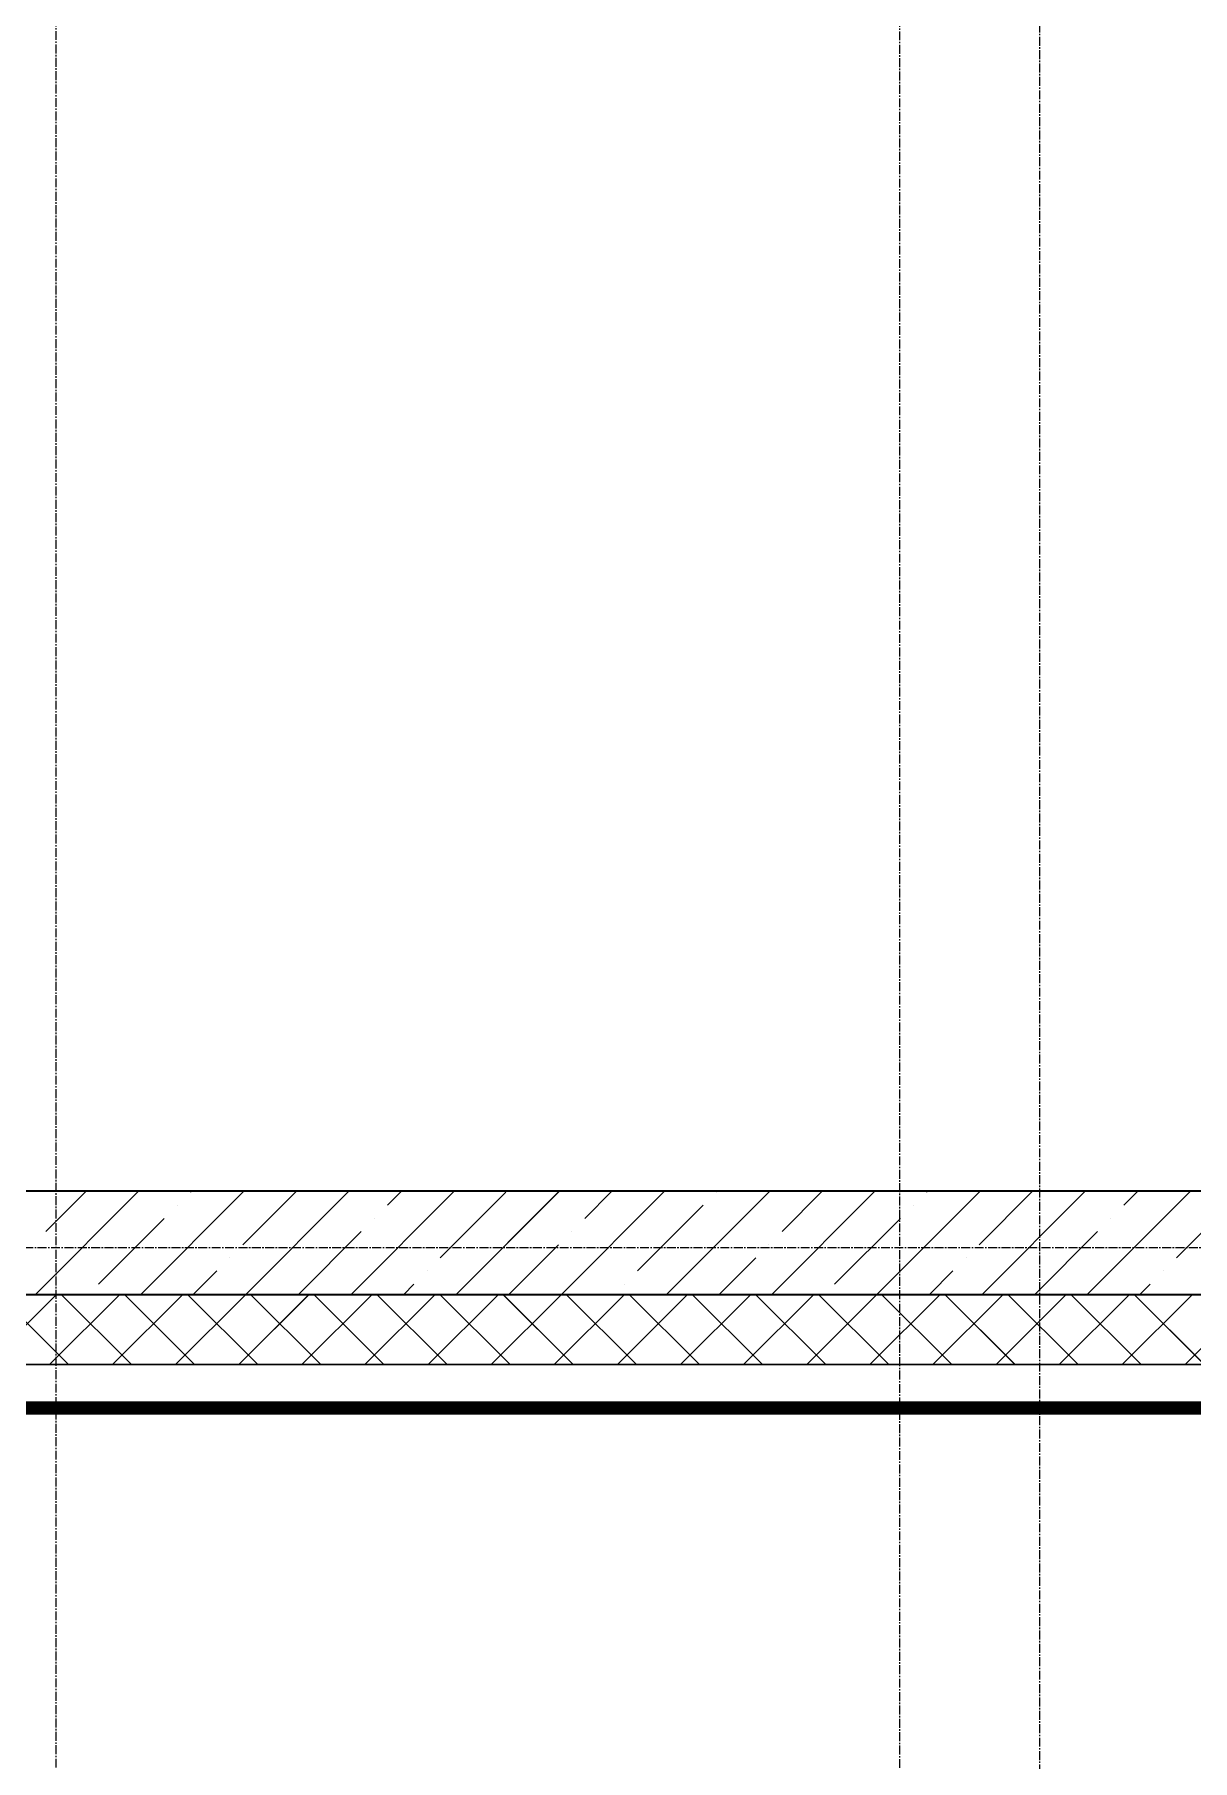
# Model space of a CAD drawing. Header units: millimetres. Extents: x 470010 to 1231400, y -134005 to 421770.
# Drawn here: x 810677 to 813148, y 135119 to 138801 of the extents above; entities that cross this region are included whole.
import ezdxf
from ezdxf.enums import TextEntityAlignment as Align

# ---------------------------------------------------------------- set-up
doc = ezdxf.new("R2010")
doc.units = ezdxf.units.MM
doc.linetypes.add('CENTER2', pattern=[28.575, 19.05, -3.175, 3.175, -3.175])
doc.linetypes.add('DASHED', pattern=[19.05, 12.7, -6.35])
doc.layers.get('Defpoints').update_dxf_attribs({"color": 140})
doc.layers.add('АР_Делит', color=120, linetype='Continuous', lineweight=0, plot=False)
for name, color, linetype, lineweight in [('АР_Стены ЖБ', 7, 'Continuous', 35), ('АР_Тонкая', 254, 'Continuous', 5), ('АР_Утеплитель', 31, 'Continuous', 0), ('АР_Штриховка', 8, 'Continuous', 0)]:
    doc.layers.add(name, color=color, linetype=linetype, lineweight=lineweight)
doc.layers.add('РД_Оси_100', color=7, linetype='Continuous', lineweight=0, true_color=0x525252)
doc.styles.add('style1', font='ARIALN.TTF')

# ---------------------------------------------------------------- blocks, each defined once
blk = doc.blocks.new('СОШ_2200_АР_ОСИ_М100_28.05.24')
at = {"layer": 'АР_Делит', "color": 251, "linetype": 'DASHED', "true_color": 0x636466}
blk.add_lwpolyline([(114955, 135155), (114955, -355), (93595.036, -355), (93595.036, 13855), (94145, 13855), (94145, 68320), (66055, 68320), (66055, 13857.73), (83455, 13857.73), (83455, -355), (45245, -355), (45245, 13145), (44695, 13145), (44695, 26755), (45245, 26755), (45245, 68320), (20455, 68320), (20455, 26755), (27955, 26755), (27955, 13145), (-355, 13145), (-355, 100855)], dxfattribs=at)
at = {"layer": 'РД_Оси_100', "color": 251, "linetype": 'CENTER2', "true_color": 0x636466}
for p, q in [((4200, -6155), (4200, 139938.679)), ((-5954.958, 13500), (29555, 13500))]:
    blk.add_line(p, q, dxfattribs=at)
for points in [[(5849.555, 139938.679), (6000, 139538.679), (6000, -6194.559)], [(6300, -6195.83), (6300, 139538.679), (6450, 139938.679)]]:
    blk.add_lwpolyline(points, dxfattribs=at)
blk = doc.blocks.new('A$C9108343f')
at = {"layer": 'АР_Стены ЖБ', "color": 18, "linetype": 'Continuous', "lineweight": 35, "true_color": 0x000000}
for p, q in [((147504.1, 236699.5), (140924.1, 236699.5)), ((140924.1, 236479.5), (147504.1, 236479.5))]:
    blk.add_line(p, q, dxfattribs=at)
at = {"layer": 'АР_Тонкая', "color": 18, "linetype": 'Continuous', "lineweight": 5, "true_color": 0x000000}
for p, q in [((148704.1, 236329.5), (140554.1, 236329.5)), ((140474.1, 236249.5), (148704.1, 236249.5)), ((148704.1, 236249.5), (140474.1, 236249.5)), ((140449.1, 236224.5), (148704.1, 236224.5))]:
    blk.add_line(p, q, dxfattribs=at)
at = {"layer": 'АР_Утеплитель', "color": 18, "linetype": 'Continuous', "lineweight": 0, "true_color": 0x000000}
for p, q in [((148704.1, 236479.5), (140704.1, 236479.5)), ((140554.1, 236329.5), (148704.1, 236329.5))]:
    blk.add_line(p, q, dxfattribs=at)
at = {"layer": 'АР_Штриховка', "color": 18, "linetype": 'Continuous', "lineweight": 5, "true_color": 0x000000}
for p, q in [((144960.2, 236479.5), (145180.2, 236699.5)), ((144982, 236613.6), (145068, 236699.5)), ((145184.7, 236479.5), (145404.7, 236699.5)), ((145290.7, 236697.8), (145292.5, 236699.5)), ((145403, 236585.5), (145517, 236699.5)), ((145409.2, 236479.5), (145629.2, 236699.5)), ((145633.7, 236479.5), (145853.7, 236699.5)), ((145711.7, 236669.7), (145741.5, 236699.5)), ((145823.9, 236557.4), (145964.3, 236697.8)), ((145858.3, 236479.5), (146078.3, 236699.5)), ((146082.8, 236479.5), (146302.8, 236699.5)), ((146132.6, 236641.6), (146190.5, 236699.5)), ((146307.3, 236479.5), (146527.3, 236699.5)), ((146413.3, 236697.8), (146413.3, 236697.8)), ((146531.8, 236479.5), (146751.8, 236699.5)), ((146553.6, 236613.6), (146639.5, 236699.5)), ((146756.3, 236479.5), (146976.3, 236699.5)), ((146862.3, 236697.8), (146864, 236699.5)), ((146974.5, 236585.5), (147088.5, 236699.5)), ((146980.8, 236479.5), (147200.8, 236699.5)), ((147205.3, 236479.5), (147425.3, 236699.5)), ((147283.2, 236669.7), (147313, 236699.5)), ((145094.3, 236501.3), (145234.6, 236641.6)), ((145262.7, 236669.7), (145262.7, 236669.7)), ((145683.6, 236641.6), (145683.6, 236641.6)), ((146244.9, 236529.4), (146385.2, 236669.7)), ((146665.8, 236501.3), (146806.2, 236641.6)), ((146834.2, 236669.7), (146834.2, 236669.7)), ((147255.2, 236641.6), (147255.2, 236641.6)), ((147395.5, 236557.4), (147504.1, 236666)), ((145521.5, 236479.5), (145655.6, 236613.6)), ((146104.6, 236613.6), (146104.6, 236613.6)), ((147093, 236479.5), (147227.1, 236613.6)), ((145970.5, 236479.5), (146076.5, 236585.5)), ((146525.5, 236585.5), (146525.5, 236585.5)), ((145297, 236479.5), (145346.9, 236529.4)), ((145374.9, 236557.4), (145374.9, 236557.4)), ((145795.9, 236529.4), (145795.9, 236529.4)), ((146419.5, 236479.5), (146497.5, 236557.4)), ((146868.5, 236479.5), (146918.4, 236529.4)), ((146946.5, 236557.4), (146946.5, 236557.4)), ((147367.4, 236529.4), (147367.4, 236529.4)), ((145746, 236479.5), (145767.8, 236501.3)), ((146216.8, 236501.3), (146216.8, 236501.3)), ((147317.5, 236479.5), (147339.4, 236501.3))]:
    blk.add_line(p, q, dxfattribs=at)
at = {"layer": 'АР_Штриховка', "color": 18, "linetype": 'Continuous', "lineweight": 0, "true_color": 0x000000}
for p, q in [((144855.1, 236329.5), (145005.1, 236479.5)), ((145030.4, 236329.5), (144880.4, 236479.5)), ((144989.8, 236329.5), (145139.8, 236479.5)), ((145165.1, 236329.5), (145015.1, 236479.5)), ((145124.5, 236329.5), (145274.5, 236479.5)), ((145299.8, 236329.5), (145149.8, 236479.5)), ((145259.2, 236329.5), (145409.2, 236479.5)), ((145434.5, 236329.5), (145284.5, 236479.5)), ((145393.9, 236329.5), (145543.9, 236479.5)), ((145569.2, 236329.5), (145419.2, 236479.5)), ((145528.6, 236329.5), (145678.6, 236479.5)), ((145703.9, 236329.5), (145553.9, 236479.5)), ((145663.4, 236329.5), (145813.4, 236479.5)), ((145838.6, 236329.5), (145688.6, 236479.5)), ((145798.1, 236329.5), (145948.1, 236479.5)), ((145973.3, 236329.5), (145823.3, 236479.5)), ((145932.8, 236329.5), (146082.8, 236479.5)), ((146108, 236329.5), (145958, 236479.5)), ((146067.5, 236329.5), (146217.5, 236479.5)), ((146242.7, 236329.5), (146092.7, 236479.5)), ((146202.2, 236329.5), (146352.2, 236479.5)), ((146377.4, 236329.5), (146227.4, 236479.5)), ((146336.9, 236329.5), (146486.9, 236479.5)), ((146512.1, 236329.5), (146362.1, 236479.5)), ((146471.6, 236329.5), (146621.6, 236479.5)), ((146646.8, 236329.5), (146496.8, 236479.5)), ((146606.3, 236329.5), (146756.3, 236479.5)), ((146781.5, 236329.5), (146631.5, 236479.5)), ((146741, 236329.5), (146891, 236479.5)), ((146916.2, 236329.5), (146766.2, 236479.5)), ((146875.7, 236329.5), (147025.7, 236479.5)), ((147050.9, 236329.5), (146900.9, 236479.5)), ((147010.4, 236329.5), (147160.4, 236479.5)), ((147185.7, 236329.5), (147035.7, 236479.5)), ((147145.1, 236329.5), (147295.1, 236479.5)), ((147320.4, 236329.5), (147170.4, 236479.5)), ((147279.8, 236329.5), (147429.8, 236479.5)), ((147455.1, 236329.5), (147305.1, 236479.5)), ((147414.5, 236329.5), (147564.5, 236479.5)), ((140459.8, 236235.2), (148704.1, 236235.2)), ((140460.8, 236236.2), (148704.1, 236236.2)), ((140461.8, 236237.2), (148704.1, 236237.2)), ((140462.8, 236238.2), (148704.1, 236238.2)), ((140463.8, 236239.2), (148704.1, 236239.2)), ((140464.8, 236240.2), (148704.1, 236240.2)), ((140465.8, 236241.2), (148704.1, 236241.2)), ((140466.8, 236242.2), (148704.1, 236242.2)), ((140467.8, 236243.2), (148704.1, 236243.2)), ((140468.8, 236244.2), (148704.1, 236244.2)), ((140469.8, 236245.2), (148704.1, 236245.2)), ((140470.8, 236246.2), (148704.1, 236246.2)), ((140471.8, 236247.2), (148704.1, 236247.2)), ((140472.8, 236248.2), (148704.1, 236248.2)), ((140473.8, 236249.2), (148704.1, 236249.2)), ((140449.8, 236225.2), (148704.1, 236225.2)), ((140450.8, 236226.2), (148704.1, 236226.2)), ((140451.8, 236227.2), (148704.1, 236227.2)), ((140452.8, 236228.2), (148704.1, 236228.2)), ((140453.8, 236229.2), (148704.1, 236229.2)), ((140454.8, 236230.2), (148704.1, 236230.2)), ((140455.8, 236231.2), (148704.1, 236231.2)), ((140456.8, 236232.2), (148704.1, 236232.2)), ((140457.8, 236233.2), (148704.1, 236233.2)), ((140458.8, 236234.2), (148704.1, 236234.2))]:
    blk.add_line(p, q, dxfattribs=at)
at = {"layer": 'РД_Оси_100'}
blk.add_blockref('СОШ_2200_АР_ОСИ_М100_28.05.24', (140804.1, 223079.5), dxfattribs=at)
at = {"layer": 'Defpoints', "color": 18, "true_color": 0x000000, "style": 'style1'}
for p in [(143949.3, 316089.1), (143975, 281639.5), (143890.4, 273244.7), (143840, 264276.8), (143967.8, 254892.4), (12252, 104178.1), (12382.6, 96023.1)]:
    blk.add_attdef('АР-ПОМЕЩЕНИЕ:НАИМЕНОВАНИЕ', text='', height=100, dxfattribs=at).set_placement(p, align=Align.MIDDLE)
at = {"layer": 'Defpoints', "color": 18, "true_color": 0x000000, "style": 'style1', "flags": 8}
for p in [(143951.3, 279099.1), (143848.3, 269251.1), (143875.3, 260094.2), (144049.7, 250824.7), (163419.3, 238153.4), (155897.5, 237966), (183037.2, 237966), (143342.9, 237876.2)]:
    blk.add_attdef('АР-ПОМЕЩЕНИЕ:НАИМЕНОВАНИЕ', text='', height=100, dxfattribs=at).set_placement(p, align=Align.MIDDLE)

msp = doc.modelspace()

# ---------------------------------------------------------------- linework, layer by layer
at = {"layer": 'АР_Стены ЖБ', "color": 18, "linetype": 'Continuous', "lineweight": 35, "true_color": 0x000000}
for p, q in [((813222.706, 136333.251), (806642.706, 136333.251)), ((806642.706, 136113.251), (813222.706, 136113.251))]:
    msp.add_line(p, q, dxfattribs=at)
at = {"layer": 'АР_Тонкая', "color": 18, "linetype": 'Continuous', "lineweight": 5, "true_color": 0x000000}
for p, q in [((814422.706, 135963.251), (806272.706, 135963.251)), ((806167.706, 135858.251), (814422.706, 135858.251)), ((806192.706, 135883.251), (814422.706, 135883.251)), ((814422.706, 135883.251), (806192.706, 135883.251))]:
    msp.add_line(p, q, dxfattribs=at)
at = {"layer": 'АР_Утеплитель', "color": 18, "linetype": 'Continuous', "lineweight": 0, "true_color": 0x000000}
for p, q in [((814422.706, 136113.251), (806422.706, 136113.251)), ((806272.706, 135963.251), (814422.706, 135963.251))]:
    msp.add_line(p, q, dxfattribs=at)
at = {"layer": 'АР_Штриховка', "color": 18, "linetype": 'Continuous', "lineweight": 5, "true_color": 0x000000}
for p, q in [((810678.841, 136113.251), (810898.841, 136333.251)), ((810700.661, 136247.323), (810786.588, 136333.251)), ((810903.348, 136113.251), (811123.348, 136333.251)), ((811009.357, 136331.513), (811011.095, 136333.251)), ((811121.611, 136219.26), (811235.601, 136333.251)), ((811127.854, 136113.251), (811347.854, 136333.251)), ((811352.361, 136113.251), (811572.361, 136333.251)), ((811430.307, 136303.45), (811460.108, 136333.251)), ((811542.56, 136191.197), (811682.877, 136331.513)), ((811576.867, 136113.251), (811796.867, 136333.251)), ((811801.373, 136113.251), (812021.373, 136333.251)), ((811851.256, 136275.387), (811909.12, 136333.251)), ((812025.88, 136113.251), (812245.88, 136333.251)), ((812250.386, 136113.251), (812470.386, 136333.251)), ((812272.206, 136247.323), (812358.133, 136333.251)), ((812474.893, 136113.251), (812694.893, 136333.251)), ((812580.902, 136331.513), (812582.64, 136333.251)), ((812693.155, 136219.26), (812807.146, 136333.251)), ((812699.399, 136113.251), (812919.399, 136333.251)), ((812923.905, 136113.251), (813143.905, 136333.251)), ((813001.852, 136303.45), (813031.652, 136333.251)), ((811963.51, 136163.133), (812103.826, 136303.45)), ((813114.105, 136191.197), (813222.706, 136299.798)), ((810812.914, 136135.07), (810953.231, 136275.387)), ((812384.459, 136135.07), (812524.776, 136275.387)), ((811240.108, 136113.251), (811374.18, 136247.323)), ((811689.12, 136113.251), (811795.13, 136219.26)), ((812811.652, 136113.251), (812945.725, 136247.323)), ((812138.133, 136113.251), (812216.079, 136191.197)), ((811015.601, 136113.251), (811065.484, 136163.133)), ((812587.146, 136113.251), (812637.029, 136163.133)), ((811464.614, 136113.251), (811486.433, 136135.07)), ((813036.159, 136113.251), (813057.978, 136135.07))]:
    msp.add_line(p, q, dxfattribs=at)
at = {"layer": 'АР_Штриховка', "color": 18, "linetype": 'Continuous', "lineweight": 0, "true_color": 0x000000}
for p, q in [((810573.743, 135963.251), (810723.743, 136113.251)), ((810749.002, 135963.251), (810599.002, 136113.251)), ((810708.447, 135963.251), (810858.447, 136113.251)), ((810883.706, 135963.251), (810733.706, 136113.251)), ((810843.15, 135963.251), (810993.15, 136113.251)), ((811018.41, 135963.251), (810868.41, 136113.251)), ((810977.854, 135963.251), (811127.854, 136113.251)), ((811153.114, 135963.251), (811003.114, 136113.251)), ((811112.558, 135963.251), (811262.558, 136113.251)), ((811287.817, 135963.251), (811137.817, 136113.251)), ((811247.262, 135963.251), (811397.262, 136113.251)), ((811422.521, 135963.251), (811272.521, 136113.251)), ((811381.966, 135963.251), (811531.966, 136113.251)), ((811557.225, 135963.251), (811407.225, 136113.251)), ((811516.67, 135963.251), (811666.67, 136113.251)), ((811691.929, 135963.251), (811541.929, 136113.251)), ((811651.373, 135963.251), (811801.373, 136113.251)), ((811826.633, 135963.251), (811676.633, 136113.251)), ((811786.077, 135963.251), (811936.077, 136113.251)), ((811961.337, 135963.251), (811811.337, 136113.251)), ((811920.781, 135963.251), (812070.781, 136113.251)), ((812096.04, 135963.251), (811946.04, 136113.251)), ((812055.485, 135963.251), (812205.485, 136113.251)), ((812230.744, 135963.251), (812080.744, 136113.251)), ((812190.189, 135963.251), (812340.189, 136113.251)), ((812365.448, 135963.251), (812215.448, 136113.251)), ((812324.893, 135963.251), (812474.893, 136113.251)), ((812500.152, 135963.251), (812350.152, 136113.251)), ((812459.597, 135963.251), (812609.597, 136113.251)), ((812634.856, 135963.251), (812484.856, 136113.251)), ((812594.3, 135963.251), (812744.3, 136113.251)), ((812769.56, 135963.251), (812619.56, 136113.251)), ((812729.004, 135963.251), (812879.004, 136113.251)), ((812904.264, 135963.251), (812754.264, 136113.251)), ((812863.708, 135963.251), (813013.708, 136113.251)), ((813038.967, 135963.251), (812888.967, 136113.251)), ((812998.412, 135963.251), (813148.412, 136113.251)), ((813173.671, 135963.251), (813023.671, 136113.251)), ((813133.116, 135963.251), (813283.116, 136113.251)), ((806168.455, 135859), (814422.706, 135859)), ((806169.455, 135860), (814422.706, 135860)), ((806170.455, 135861), (814422.706, 135861)), ((806171.455, 135862), (814422.706, 135862)), ((806172.455, 135863), (814422.706, 135863)), ((806173.455, 135864), (814422.706, 135864)), ((806174.455, 135865), (814422.706, 135865)), ((806175.455, 135866), (814422.706, 135866)), ((806176.455, 135867), (814422.706, 135867)), ((806177.455, 135868), (814422.706, 135868)), ((806178.455, 135869), (814422.706, 135869)), ((806179.455, 135870), (814422.706, 135870)), ((806180.455, 135871), (814422.706, 135871)), ((806181.455, 135872), (814422.706, 135872)), ((806182.455, 135873), (814422.706, 135873)), ((806183.455, 135874), (814422.706, 135874)), ((806184.455, 135875), (814422.706, 135875)), ((806185.455, 135876), (814422.706, 135876)), ((806186.455, 135877), (814422.706, 135877)), ((806187.455, 135878), (814422.706, 135878)), ((806188.455, 135879), (814422.706, 135879)), ((806189.455, 135880), (814422.706, 135880)), ((806190.455, 135881), (814422.706, 135881)), ((806191.455, 135882), (814422.706, 135882)), ((806192.455, 135883), (814422.706, 135883))]:
    msp.add_line(p, q, dxfattribs=at)

# ---------------------------------------------------------------- block references
msp.add_blockref('A$C9108343f', (665718.612, -100366.242))
at = {"layer": 'РД_Оси_100'}
msp.add_blockref('СОШ_2200_АР_ОСИ_М100_28.05.24', (806522.706, 122713.251), dxfattribs=at)

doc.saveas('drawing.dxf')
